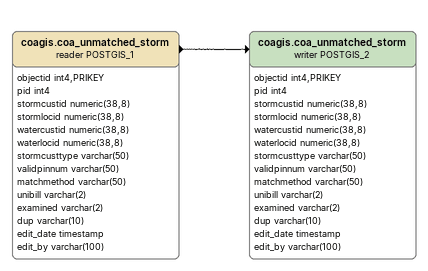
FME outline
coagis.coa_unmatched_storm (reader POSTGIS_1)
    attributes: objectid int4,PRIKEY, pid int4, stormcustid numeric(38,8), stormlocid numeric(38,8), watercustid numeric(38,8), waterlocid numeric(38,8), stormcusttype varchar(50), validpinnum varchar(50), matchmethod varchar(50), unibill varchar(2), examined varchar(2), dup varchar(10), edit_date timestamp, edit_by varchar(100)
    -> coagis.coa_unmatched_storm (writer POSTGIS_2)
coagis.coa_unmatched_storm (writer POSTGIS_2)
    attributes: objectid int4,PRIKEY, pid int4, stormcustid numeric(38,8), stormlocid numeric(38,8), watercustid numeric(38,8), waterlocid numeric(38,8), stormcusttype varchar(50), validpinnum varchar(50), matchmethod varchar(50), unibill varchar(2), examined varchar(2), dup varchar(10), edit_date timestamp, edit_by varchar(100)
